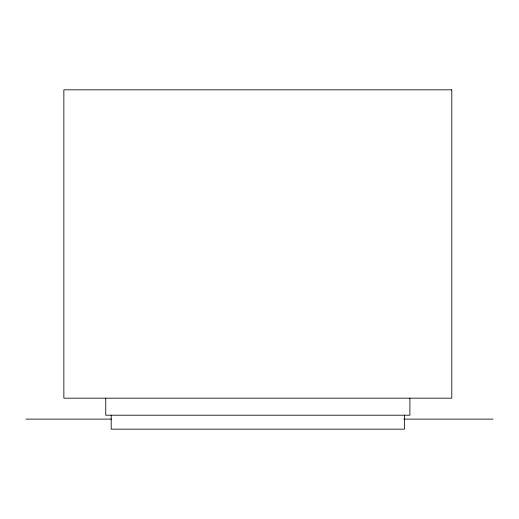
<?xml version="1.0" encoding="UTF-8"?>
<svg xmlns="http://www.w3.org/2000/svg" width="519" height="519" viewBox="0 0 519 519"><rect width="100%" height="100%" fill="white"/><g stroke="black" fill="none" stroke-linecap="round" stroke-linejoin="round"><path stroke-width="0.78" d="M25.95 419.112L111.351 419.112M403.743 419.112L493.05 419.112M409.906 398.164L409.906 415.206L105.753 415.206L105.753 398.164M404.463 415.206L404.463 429.168L111.196 429.168L111.196 415.206M451.802 89.832L63.856 89.832L63.856 398.164L451.802 398.164L451.802 89.832"/></g></svg>
